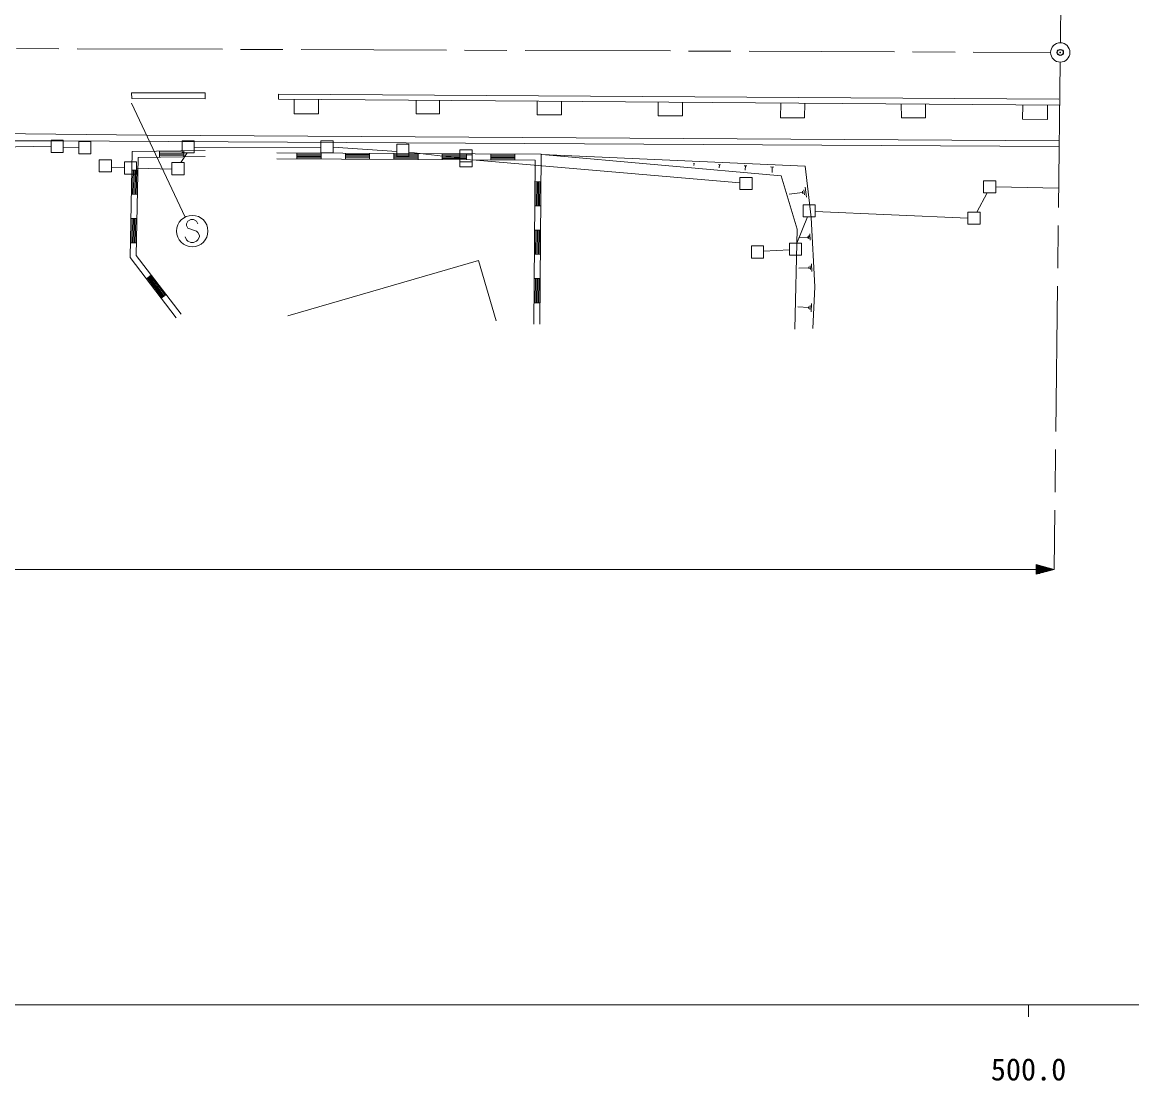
# Model space of a CAD drawing. Units: millimetres, scale not verified. Extents: x 40000 to 680000, y 20000 to 380000.
# Drawn here: x 484900 to 576528, y 198715 to 286128 of the extents above; entities that cross this region are included whole.
import ezdxf
from ezdxf.enums import TextEntityAlignment as Align

# ---------------------------------------------------------------- set-up
doc = ezdxf.new("R2010")
doc.units = ezdxf.units.MM
doc.header["$LTSCALE"] = 1000
doc.header["$PDMODE"] = 32
doc.header["$PDSIZE"] = 500
doc.linetypes.add('CHAIN', pattern=[18.5, 12, -1.5, 3.5, -1.5])
for name, color, linetype, lineweight in [('M-BGD', 7, 'Continuous', 13), ('M-BMK', 2, 'CHAIN', 13), ('M-BMK-ROW', 30, 'Continuous', 13), ('M-BMK-SRVR', 3, 'Continuous', 13), ('M-STR-HTXT', 7, 'Continuous', 13), ('M-STR-STRC', 7, 'Continuous', 13), ('M-STR-STRD', 7, 'Continuous', 13), ('M-TTL-BAND', 7, 'Continuous', 13)]:
    doc.layers.add(name, color=color, linetype=linetype, lineweight=lineweight)
doc.layers.add('M-OTRS', color=6, linetype='Continuous')
doc.styles.add('ＭＳ ゴシック', font='')
doc.styles.get('ＭＳ ゴシック').set_extended_font_data('MS Gothic')

msp = doc.modelspace()

# ---------------------------------------------------------------- linework, layer by layer
at = {"layer": 'M-BGD'}
for p, q in [((403269, 276112), (487214, 276344)), ((487214, 276344), (570532, 275866)), ((493982, 275464), (493817, 266685)), ((500009, 275530), (493982, 275464)), ((494472, 274969), (494321, 266850)), ((500014, 275030), (494472, 274969)), ((496238, 275489), (496243, 274989)), ((498239, 275410), (496239, 275389)), ((498240, 275310), (496240, 275289)), ((498241, 275210), (496241, 275189)), ((498242, 275110), (496242, 275089)), ((498243, 275010), (498238, 275510)), ((527762, 275233), (505923, 275343)), ((507592, 275335), (507589, 274835)), ((509590, 275025), (507590, 275035)), ((509590, 274925), (507590, 274935)), ((509591, 275225), (507591, 275235)), ((509591, 275125), (507591, 275135)), ((509589, 274825), (509592, 275325)), ((511592, 275315), (511589, 274815)), ((513590, 275005), (511590, 275015)), ((513590, 274905), (511590, 274915)), ((513591, 275205), (511591, 275215)), ((513591, 275105), (511591, 275115)), ((513589, 274805), (513592, 275305)), ((515592, 275295), (515589, 274795)), ((517590, 274985), (515590, 274995)), ((517590, 274885), (515590, 274895)), ((517591, 275185), (515591, 275195)), ((517591, 275085), (515591, 275095)), ((517589, 274785), (517592, 275285)), ((519592, 275274), (519589, 274774)), ((521590, 274964), (519590, 274974)), ((521591, 275164), (519591, 275174)), ((521591, 275064), (519591, 275074)), ((521589, 274764), (521592, 275264)), ((523592, 275254), (523589, 274754)), ((525590, 274944), (523590, 274954)), ((525591, 275144), (523591, 275154)), ((525591, 275044), (523591, 275054)), ((525589, 274744), (525592, 275244)), ((527656, 261182), (527762, 275233)), ((527258, 274736), (505920, 274843)), ((521590, 274864), (519590, 274874)), ((525590, 274844), (523590, 274854)), ((527156, 261186), (527258, 274736)), ((540326, 274454), (540426, 274450)), ((540376, 274452), (540369, 274286)), ((542396, 274364), (542553, 274357)), ((542474, 274360), (542463, 274099)), ((544522, 274271), (544736, 274261)), ((544629, 274266), (544613, 273908)), ((546705, 274175), (546979, 274163)), ((546842, 274169), (546822, 273711)), ((494453, 273909), (493953, 273919)), ((494053, 273917), (494015, 271917)), ((494153, 273915), (494115, 271915)), ((494253, 273913), (494215, 271913)), ((494353, 273911), (494315, 271912)), ((527745, 272957), (527245, 272961)), ((527330, 270960), (527345, 272960)), ((527430, 270959), (527445, 272959)), ((527530, 270959), (527545, 272959)), ((527630, 270958), (527645, 272958)), ((549325, 272168), (549349, 271960)), ((549451, 272287), (549500, 271873)), ((549564, 272511), (549662, 271682)), ((493915, 271919), (494415, 271910)), ((549337, 272064), (548231, 271934)), ((527230, 270961), (527730, 270957)), ((494378, 269910), (493878, 269919)), ((493978, 269918), (493941, 267918)), ((494078, 269916), (494041, 267916)), ((494178, 269914), (494140, 267914)), ((494278, 269912), (494240, 267912)), ((527714, 268957), (527214, 268961)), ((527299, 266960), (527314, 268960)), ((527399, 266959), (527414, 268959)), ((527499, 266959), (527514, 268959)), ((527599, 266958), (527614, 268958)), ((549854, 268509), (549867, 268248)), ((549934, 268643), (549961, 268122)), ((493841, 267920), (494340, 267910)), ((549774, 268374), (549079, 268337)), ((549770, 268439), (549777, 268308)), ((493817, 266685), (497620, 261714)), ((494321, 266850), (498017, 262018)), ((527199, 266961), (527699, 266957)), ((549869, 265853), (549023, 265808)), ((549865, 265932), (549873, 265774)), ((549966, 266017), (549983, 265700)), ((550064, 266181), (550097, 265547)), ((495561, 265228), (495164, 264925)), ((495244, 264985), (496459, 263397)), ((495323, 265046), (496538, 263458)), ((495403, 265107), (496618, 263518)), ((495482, 265168), (496697, 263579)), ((527684, 264957), (527184, 264961)), ((527269, 262960), (527284, 264960)), ((527369, 262960), (527384, 264959)), ((527469, 262959), (527484, 264959)), ((527569, 262958), (527584, 264958)), ((496379, 263336), (496777, 263640)), ((527169, 262961), (527669, 262957)), ((549847, 262569), (548954, 262619)), ((549852, 262653), (549843, 262486)), ((549968, 262731), (549950, 262396)), ((550089, 262892), (550052, 262222))]:
    msp.add_line(p, q, dxfattribs=at)
for points in [[(507347, 279751), (507349, 278568), (509381, 278568), (509381, 279737)], [(517424, 279677), (517424, 278568), (519372, 278568), (519372, 279663)], [(527415, 279604), (527415, 278483), (529447, 278483), (529447, 279589)], [(537406, 279530), (537406, 278398), (539438, 278398), (539438, 279515)], [(547551, 279455), (547524, 278236), (549504, 278220), (549522, 279441)], [(557472, 279382), (557501, 278227), (559504, 278229), (559504, 279367)], [(567516, 279308), (567511, 278126), (569576, 278097), (569574, 279293)], [(361072, 276319), (381290, 276481), (482632, 276924), (495198, 276796), (570524, 276340)], [(548714, 260781), (548894, 269031), (547573, 273444), (527817, 275202), (549561, 274251), (550063, 269989), (550365, 264264), (550176, 260829)], [(506841, 261888), (522589, 266460), (524028, 261465)]]:
    msp.add_lwpolyline(points, dxfattribs=at)
at = {"layer": 'M-BMK'}
for p, q in [((571137, 327297), (570632, 284429)), ((470929, 284005), (569822, 283632)), ((570614, 282829), (570120, 240940))]:
    msp.add_line(p, q, dxfattribs=at)
at = {"layer": 'M-BMK-ROW'}
for p, q in [((477034, 275703), (487290, 275880)), ((488290, 276381), (487290, 276381)), ((487290, 276381), (487290, 275381)), ((488290, 275381), (488290, 276381)), ((489572, 275808), (488292, 275781)), ((490572, 276269), (489572, 276269)), ((489572, 276269), (489572, 275269)), ((490572, 275269), (490572, 276269)), ((499099, 276337), (498099, 276337)), ((498099, 276337), (498099, 275337)), ((499099, 275337), (499099, 276337)), ((499099, 275793), (509570, 275805)), ((510570, 276332), (509570, 276332)), ((509570, 276332), (509570, 275332)), ((510570, 275332), (510570, 276332)), ((510570, 275822), (515834, 275442)), ((516834, 276048), (515834, 276048)), ((515834, 276048), (515834, 275048)), ((516834, 275048), (516834, 276048)), ((487290, 275381), (488290, 275381)), ((489572, 275269), (490572, 275269)), ((498012, 274529), (498525, 275337)), ((498099, 275337), (499099, 275337)), ((509570, 275332), (510570, 275332)), ((515834, 275048), (516834, 275048)), ((516834, 275393), (521050, 274909)), ((522050, 275598), (521050, 275598)), ((521050, 275598), (521050, 274598)), ((522050, 275173), (521050, 275173)), ((521050, 275173), (521050, 274173)), ((522050, 274598), (522050, 275598)), ((522050, 274173), (522050, 275173)), ((492267, 274763), (491267, 274763)), ((491267, 274763), (491267, 273763)), ((492267, 273763), (492267, 274763)), ((493351, 274105), (492267, 274169)), ((494351, 274587), (493351, 274587)), ((493351, 274587), (493351, 273587)), ((494351, 273587), (494351, 274587)), ((497266, 273992), (494351, 274068)), ((498266, 274529), (497266, 274529)), ((497266, 274529), (497266, 273529)), ((498266, 273529), (498266, 274529)), ((521050, 274598), (522050, 274598)), ((521050, 274173), (522050, 274173)), ((522050, 274762), (544168, 272871)), ((491267, 273763), (492267, 273763)), ((493351, 273587), (494351, 273587)), ((497266, 273529), (498266, 273529)), ((545168, 273316), (544168, 273316)), ((544168, 273316), (544168, 272316)), ((545168, 272316), (545168, 273316)), ((544168, 272316), (545168, 272316)), ((565294, 273028), (564294, 273028)), ((564294, 273028), (564294, 272028)), ((565294, 272028), (565294, 273028)), ((570487, 272414), (565294, 272531)), ((563739, 270445), (564597, 272028)), ((564294, 272028), (565294, 272028)), ((550394, 271055), (549394, 271055)), ((549394, 271055), (549394, 270055)), ((550394, 270055), (550394, 271055)), ((562992, 269952), (550394, 270502)), ((563992, 270445), (562992, 270445)), ((562992, 270445), (562992, 269445)), ((563992, 269445), (563992, 270445)), ((549735, 270055), (548869, 267878)), ((549394, 270055), (550394, 270055)), ((562992, 269445), (563992, 269445)), ((546124, 267649), (545124, 267649)), ((545124, 267649), (545124, 266649)), ((546124, 266649), (546124, 267649)), ((549262, 267878), (548262, 267878)), ((548262, 267878), (548262, 266878)), ((549262, 266878), (549262, 267878)), ((545124, 266649), (546124, 266649)), ((546124, 267219), (548262, 267331)), ((548262, 266878), (549262, 266878))]:
    msp.add_line(p, q, dxfattribs=at)
at = {"layer": 'M-BMK-SRVR'}
msp.add_circle((570622, 283629), 800, dxfattribs=at)
at = {"layer": 'M-OTRS'}
msp.add_point((570622, 283629), dxfattribs=at)
at = {"layer": 'M-STR-HTXT'}
for p, q in [((570120, 240940), (568620, 241342)), ((568620, 241342), (568620, 240538)), ((568920, 241261), (568620, 241261)), ((568620, 241181), (569220, 241181)), ((569520, 241101), (568620, 241101)), ((568620, 241020), (569820, 241020)), ((362598, 240940), (568620, 240940)), ((570120, 240940), (568620, 240538)), ((570120, 240940), (568620, 240940)), ((568620, 240859), (569820, 240859)), ((569520, 240779), (568620, 240779)), ((568620, 240699), (569220, 240699)), ((568920, 240618), (568620, 240618))]:
    msp.add_line(p, q, dxfattribs=at)
at = {"layer": 'M-STR-STRC'}
for p, q in [((498361, 270041), (493938, 279440)), ((498584, 269704), (498466, 269467)), ((498466, 269467), (498466, 269349)), ((498821, 269822), (498584, 269704)), ((499057, 269822), (498821, 269822)), ((499293, 269704), (499057, 269822)), ((499412, 269467), (499293, 269704)), ((498466, 269349), (498584, 269113)), ((498584, 269113), (499293, 268876)), ((499293, 268876), (499412, 268758)), ((499412, 268758), (499530, 268522)), ((499530, 268522), (499530, 268404)), ((498466, 268167), (498348, 268404)), ((498584, 268049), (498466, 268167)), ((498821, 267931), (498584, 268049)), ((499057, 267931), (498821, 267931)), ((499293, 268049), (499057, 267931)), ((499412, 268167), (499293, 268049)), ((499530, 268404), (499412, 268167))]:
    msp.add_line(p, q, dxfattribs=at)
msp.add_circle((498939, 268876), 1300, dxfattribs=at)
at = {"layer": 'M-STR-STRD'}
msp.add_lwpolyline([(493920, 280296), (500007, 280292), (500015, 279812), (493946, 279814)], close=True, dxfattribs=at)
msp.add_lwpolyline([(570508, 279774), (506057, 280172), (506057, 279761), (570522, 279286)], dxfattribs=at)
at = {"layer": 'M-TTL-BAND'}
for p, q in [((40000, 205000), (579000, 205000)), ((568000, 205000), (568000, 204000))]:
    msp.add_line(p, q, dxfattribs=at)

# ---------------------------------------------------------------- texts
at = {"layer": 'M-TTL-BAND', "style": 'ＭＳ ゴシック'}
msp.add_text('500.0', height=1833, dxfattribs=at).set_placement((568000, 198195), align=Align.BOTTOM_CENTER)

doc.saveas('drawing.dxf')
